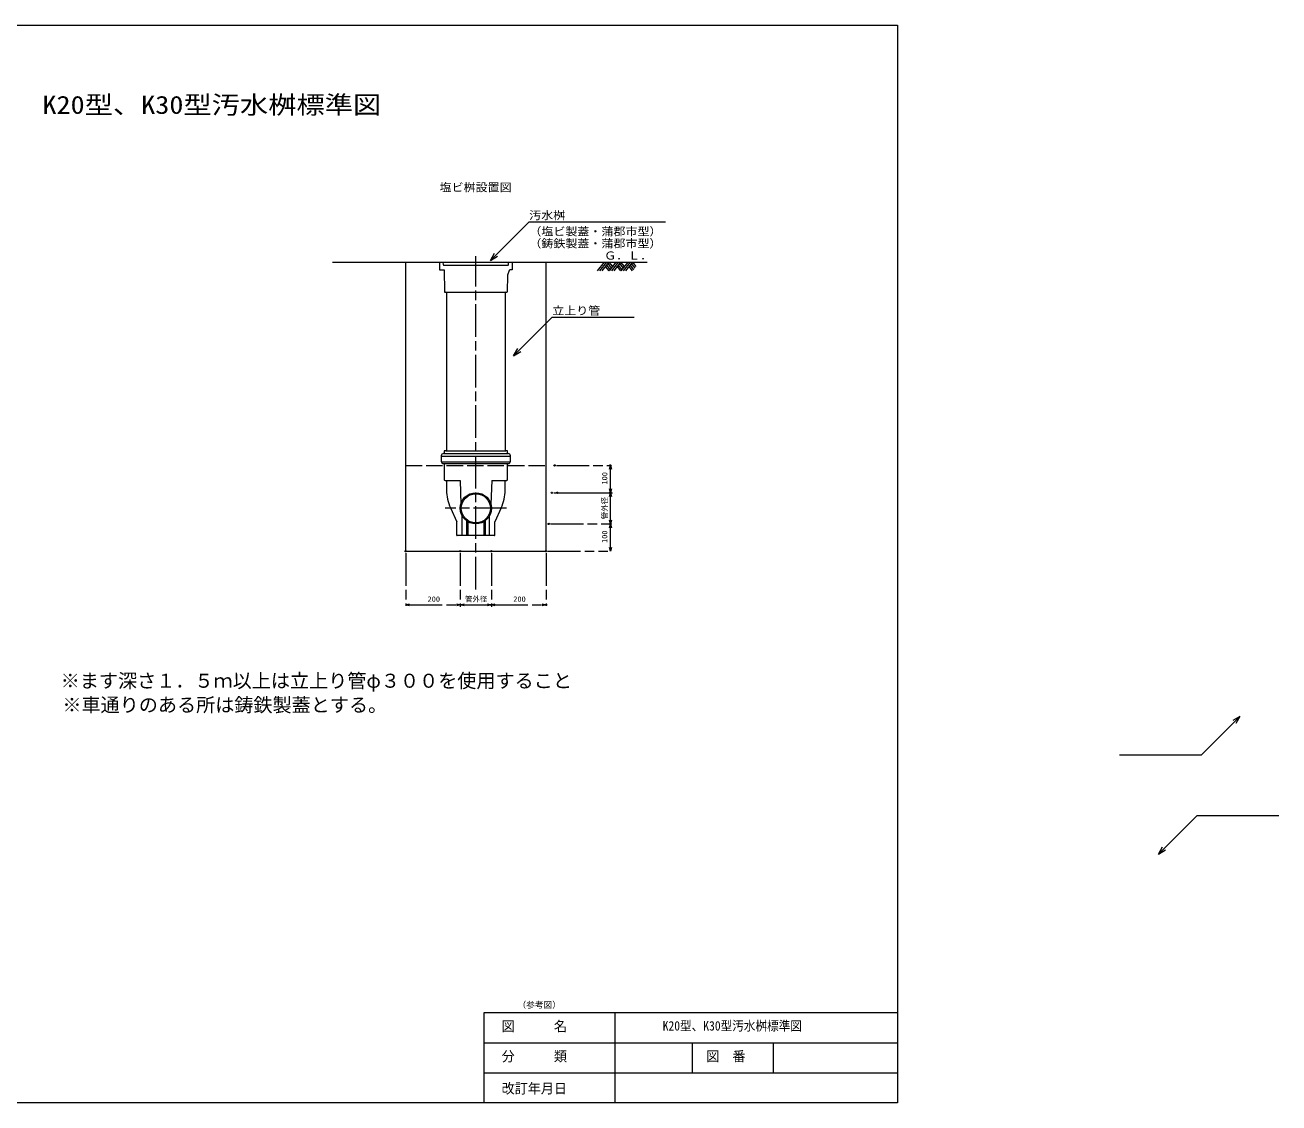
# Model space of a CAD drawing. Units: millimetres on the paper. Extents: x -74 to 1688, y -62 to 2155.
# Drawn here: x 174.3 to 633.7, y -62.3 to 332.5 of the extents above; entities that cross this region are included whole.
import ezdxf
from ezdxf.enums import TextEntityAlignment as Align

# ---------------------------------------------------------------- set-up
doc = ezdxf.new("R2010")
doc.units = ezdxf.units.MM
doc.header["$PDMODE"] = 32
doc.header["$PDSIZE"] = 0.5
for name, pattern in [('CHAIN', [18.5, 12, -1.5, 3.5, -1.5]), ('CHAIN_DOUBLE_DASH', [23.5, 12, -1.5, 3.5, -1.5, 3.5, -1.5]), ('DASHED', [7.5, 6, -1.5])]:
    doc.linetypes.add(name, pattern=pattern)
for name, color, linetype, lineweight in [('0_2', 7, 'Continuous', 18), ('D-STR', 7, 'Continuous', 18), ('D-TTL', 5, 'Continuous', 18), ('D-TTL-FRAM', 3, 'Continuous', 18)]:
    doc.layers.add(name, color=color, linetype=linetype, lineweight=lineweight)
doc.layers.add('D-MTR-TXT', color=7, linetype='Continuous')
doc.layers.add('D-TTL-TXT', color=7, linetype='Continuous')
doc.styles.add('HGPｺﾞｼｯｸE', font='')
doc.styles.add('ＭＳ ゴシック', font='')
doc.styles.get('HGPｺﾞｼｯｸE').set_extended_font_data('HGPｺﾞｼｯｸE')
doc.styles.get('ＭＳ ゴシック').set_extended_font_data('MS Gothic')

# ---------------------------------------------------------------- blocks, each defined once
blk = doc.blocks.new('-000--000--000--000-_Open30')
at = {"color": 7, "linetype": 'Continuous', "lineweight": 18}
for p, q in [((-1, 0.2679), (0, 0)), ((0, 0), (-1, -0.2679)), ((0, 0), (-1, 0))]:
    blk.add_line(p, q, dxfattribs=at)

msp = doc.modelspace()

# ---------------------------------------------------------------- linework, layer by layer
at = {"layer": '0_2'}
for p, q in [((358.974, 260.456), (344.832, 246.314)), ((358.974, 260.456), (408.974, 260.456)), ((344.832, 246.314), (346.332, 248.912)), ((344.832, 246.314), (347.43, 247.814)), ((367.421, 225.524), (353.279, 211.382)), ((367.421, 225.524), (397.421, 225.524)), ((353.279, 211.382), (354.779, 213.98)), ((353.279, 211.382), (355.877, 212.882)), ((605.206, 65.114), (619.348, 79.256)), ((619.348, 79.256), (616.75, 77.756)), ((619.348, 79.256), (617.848, 76.658)), ((605.206, 65.114), (575.206, 65.114)), ((603.676, 42.969), (589.534, 28.827)), ((603.676, 42.969), (633.676, 42.969)), ((589.534, 28.827), (591.034, 31.425)), ((589.534, 28.827), (592.132, 30.327))]:
    msp.add_line(p, q, dxfattribs=at)
at = {"layer": 'D-STR'}
for p, q in [((286.88, 245.68), (402.26, 245.68)), ((313.744, 139.777), (313.744, 245.68)), ((326.15, 245.68), (326.15, 242.881)), ((327.534, 244.663), (327.45, 245.68)), ((351.153, 244.48), (327.734, 244.48)), ((348.393, 244.48), (340.698, 244.48)), ((351.353, 244.663), (351.437, 245.68)), ((352.737, 245.68), (352.737, 242.881)), ((365.144, 139.777), (365.144, 245.68)), ((386.446, 245.68), (383.922, 242.417)), ((387.31, 245.68), (384.786, 242.417)), ((388.174, 245.68), (385.65, 242.417)), ((386.878, 244.004), (388.106, 242.417)), ((387.31, 244.563), (388.606, 242.887)), ((387.742, 245.122), (389.038, 243.445)), ((388.174, 245.68), (389.47, 244.004)), ((390.766, 245.68), (388.242, 242.417)), ((391.63, 245.68), (389.106, 242.417)), ((392.494, 245.68), (389.97, 242.417)), ((391.2, 244.007), (392.428, 242.419)), ((391.632, 244.565), (392.928, 242.89)), ((392.064, 245.124), (393.36, 243.448)), ((392.496, 245.682), (393.792, 244.007)), ((395.086, 245.68), (392.562, 242.417)), ((395.95, 245.68), (393.426, 242.417)), ((396.814, 245.68), (394.29, 242.417)), ((395.52, 244.007), (396.748, 242.419)), ((395.952, 244.565), (397.248, 242.89)), ((396.384, 245.124), (397.68, 243.448)), ((396.816, 245.682), (398.112, 244.007)), ((326.15, 242.881), (327.858, 242.881)), ((327.858, 242.881), (327.948, 234.784)), ((351.006, 240.882), (350.939, 234.784)), ((351.688, 242.568), (351.006, 240.882)), ((352.737, 242.881), (352.151, 242.881)), ((328.048, 234.685), (350.839, 234.685)), ((328.581, 234.785), (328.482, 234.685)), ((328.644, 234.685), (328.644, 176.477)), ((350.244, 176.477), (350.244, 234.685)), ((350.306, 234.785), (350.406, 234.685)), ((326.794, 174.693), (326.794, 172.76)), ((327.661, 175.594), (327.615, 175.59)), ((327.661, 175.594), (351.226, 175.594)), ((328.644, 176.477), (327.844, 176.477)), ((327.844, 176.477), (327.844, 175.793)), ((328.41, 176.477), (350.478, 176.477)), ((351.044, 176.477), (350.244, 176.477)), ((351.044, 175.793), (351.044, 176.477)), ((351.272, 175.59), (351.226, 175.594)), ((352.094, 172.76), (352.094, 174.693)), ((352.094, 174.475), (326.794, 174.475)), ((326.816, 172.561), (352.071, 172.561)), ((327.615, 171.863), (351.226, 171.859)), ((327.722, 172.557), (327.676, 172.561)), ((327.808, 171.863), (327.842, 165.973)), ((351.045, 165.973), (351.079, 171.859)), ((328.142, 165.675), (328.393, 165.675)), ((328.171, 165.675), (333.644, 165.676)), ((333.644, 165.676), (333.947, 156.986)), ((345.244, 165.676), (344.94, 156.986)), ((345.244, 165.676), (350.717, 165.675)), ((350.494, 165.675), (350.745, 165.675)), ((328.693, 165.375), (328.693, 162.14)), ((350.194, 162.14), (350.194, 165.375)), ((330.121, 155.623), (332.468, 150.522)), ((334.478, 145.477), (334.478, 152.678)), ((344.409, 145.477), (344.409, 152.678)), ((348.766, 155.623), (346.419, 150.522)), ((332.468, 145.577), (332.468, 150.522)), ((336.094, 145.477), (336.094, 150.865)), ((336.444, 150.63), (336.444, 145.477)), ((342.444, 145.477), (342.444, 150.63)), ((342.794, 150.865), (342.794, 145.477)), ((346.419, 145.577), (346.419, 150.522)), ((333.752, 145.477), (332.568, 145.477)), ((345.087, 145.477), (333.8, 145.477)), ((346.319, 145.477), (345.135, 145.477)), ((313.744, 139.777), (365.144, 139.777))]:
    msp.add_line(p, q, dxfattribs=at)
at = {"layer": 'D-STR', "linetype": 'CHAIN'}
for p, q in [((339.444, 125.743), (339.444, 247.86)), ((350.634, 155.477), (328.244, 155.477))]:
    msp.add_line(p, q, dxfattribs=at)
at = {"layer": 'D-STR', "linetype": 'DASHED'}
msp.add_line((313.744, 171.177), (365.144, 171.177), dxfattribs=at)
at = {"layer": 'D-STR', "linetype": 'CHAIN_DOUBLE_DASH'}
for p, q in [((368.984, 171.177), (389.1, 171.177)), ((388.75, 162.577), (388.75, 169.777)), ((367.984, 161.177), (389.45, 161.177)), ((370.044, 161.177), (389.1, 161.177)), ((388.75, 151.177), (388.75, 159.777)), ((366.844, 149.777), (389.45, 149.777)), ((366.844, 149.777), (389.1, 149.777)), ((388.75, 141.177), (388.75, 148.377)), ((313.744, 139.077), (313.744, 119.764)), ((333.744, 139.077), (333.744, 119.414)), ((333.744, 139.077), (333.744, 119.764)), ((345.144, 139.077), (345.144, 119.414)), ((345.144, 139.077), (345.144, 119.764)), ((365.144, 139.077), (365.144, 119.764)), ((365.844, 139.777), (389.1, 139.777)), ((315.144, 120.114), (332.344, 120.114)), ((335.144, 120.114), (343.744, 120.114)), ((346.544, 120.114), (363.744, 120.114))]:
    msp.add_line(p, q, dxfattribs=at)
at = {"layer": 'D-STR'}
for radius in [5.7, 5.35]:
    msp.add_circle((339.444, 155.477), radius, dxfattribs=at)
for centre, radius, start, end in [((327.734, 244.68), 0.2, 184.76364, 270), ((351.153, 244.68), 0.2, 270, 355.23636), ((352.151, 242.381), 0.5, 90, 158.00286), ((328.048, 234.785), 0.0999, 180.63659, 270), ((350.839, 234.785), 0.0999, 270, 359.36341), ((327.694, 174.693), 0.9, 95, 180), ((327.644, 175.793), 0.2, 275, 0), ((351.244, 175.793), 0.2, 180, 265), ((351.194, 174.693), 0.9, 0, 85), ((327.694, 172.76), 0.9, 180, 265), ((351.194, 172.76), 0.9, 275, 0), ((328.142, 165.975), 0.3, 180.32554, 270), ((328.393, 165.375), 0.3, 0, 90), ((350.494, 165.375), 0.3, 90, 180), ((350.745, 165.975), 0.3, 270, 359.67446), ((344.283, 162.14), 15.59, 180, 204.71026), ((334.604, 162.14), 15.59, 335.28974, 0), ((332.568, 145.577), 0.1, 180, 270), ((346.319, 145.577), 0.1, 270, 0)]:
    msp.add_arc(centre, radius, start, end, dxfattribs=at)
for p in [(368.284, 171.177), (388.75, 171.177), (367.284, 161.177), (369.344, 161.177), (388.75, 161.177), (366.144, 149.777), (366.144, 149.777), (388.75, 149.777), (313.744, 139.777), (333.744, 139.777), (333.744, 139.777), (345.144, 139.777), (345.144, 139.777), (365.144, 139.777), (365.144, 139.777), (333.744, 120.114), (345.144, 120.114), (365.144, 120.114)]:
    msp.add_point(p, dxfattribs=at)
at = {"layer": 'D-TTL'}
for p, q in [((-73.831, 332.485), (493.869, 332.485)), ((493.869, 332.485), (493.869, -62.315)), ((493.869, -62.315), (-73.831, -62.315))]:
    msp.add_line(p, q, dxfattribs=at)
at = {"layer": 'D-TTL-FRAM'}
for p, q in [((342.489, -29.24), (493.869, -29.24)), ((342.489, -62.315), (342.489, -29.24)), ((390.426, -62.315), (390.426, -29.24)), ((342.489, -40.265), (493.869, -40.265)), ((418.809, -51.29), (418.809, -40.265)), ((448.455, -51.29), (448.455, -40.265)), ((342.489, -51.29), (493.869, -51.29))]:
    msp.add_line(p, q, dxfattribs=at)

# ---------------------------------------------------------------- block references
at = {"layer": 'D-STR', "xscale": 1.4, "yscale": 1.4}
for p, rotation in [((388.75, 171.177), 90), ((388.75, 161.177), 270), ((388.75, 161.177), 90), ((388.75, 149.777), 270), ((388.75, 149.777), 90), ((388.75, 139.777), 270), ((313.744, 120.114), 180), ((333.744, 120.114), 180), ((345.144, 120.114), 180)]:
    msp.add_blockref('-000--000--000--000-_Open30', p, dxfattribs=dict(at, rotation=rotation))
for p in [(333.744, 120.114), (345.144, 120.114), (365.144, 120.114)]:
    msp.add_blockref('-000--000--000--000-_Open30', p, dxfattribs=at)

# ---------------------------------------------------------------- texts
at = {"layer": '0_2', "color": 6, "style": 'ＭＳ ゴシック', "width": 1.15}
msp.add_text('K20型、K30型汚水桝標準図', height=6.598, dxfattribs=at).set_placement((180.636, 297.995), align=Align.BOTTOM_LEFT)
at = {"layer": '0_2', "width": 1.1}
for s, style, p in [('塩ビ桝設置図', 'HGPｺﾞｼｯｸE', (326.15, 270.68)), ('汚水桝', 'HGPｺﾞｼｯｸE', (358.974, 260.456)), ('（塩ビ製蓋・蒲郡市型）', 'ＭＳ ゴシック', (359.044, 254.524)), ('（鋳鉄製蓋・蒲郡市型）', 'ＭＳ ゴシック', (359.044, 250.119)), ('Ｇ．Ｌ．', 'HGPｺﾞｼｯｸE', (386.446, 245.68)), ('立上り管', 'HGPｺﾞｼｯｸE', (367.421, 225.524))]:
    msp.add_text(s, height=2.933, dxfattribs=dict(at, style=style)).set_placement(p, align=Align.BOTTOM_LEFT)
at = {"layer": '0_2', "style": 'ＭＳ ゴシック'}
for s, p in [('※ます深さ１．５ｍ以上は立上り管φ３００を使用すること', (187.338, 88.219)), ('※車通りのある所は鋳鉄製蓋とする。', (187.954, 79.372))]:
    msp.add_text(s, height=5.132, dxfattribs=at).set_placement(p, align=Align.BOTTOM_LEFT)
at = {"layer": 'D-MTR-TXT', "style": 'ＭＳ ゴシック'}
msp.add_text('（参考図）', height=2.273, dxfattribs=at).set_placement((354.699, -28.245), align=Align.BOTTOM_LEFT)
at = {"layer": 'D-STR', "style": 'ＭＳ ゴシック'}
for s, p in [('100', (388.19, 164.182)), ('管外径', (388.19, 151.487)), ('100', (388.19, 142.782))]:
    msp.add_text(s, height=1.95, rotation=90, dxfattribs=at).set_placement(p, align=Align.BOTTOM_LEFT)
for s, p in [('200', (321.749, 120.674)), ('管外径', (335.454, 120.674)), ('200', (353.149, 120.674))]:
    msp.add_text(s, height=1.95, dxfattribs=at).set_placement(p, align=Align.BOTTOM_LEFT)
at = {"layer": 'D-TTL-TXT', "style": 'ＭＳ ゴシック'}
for s, height, width, p in [('図\u3000\u3000\u3000名', 3.695, 0.95, (348.891, -37.193)), ('K20型、K30型汚水桝標準図', 3.464, 0.9, (407.896, -36.844)), ('分\u3000\u3000\u3000類', 3.695, 0.95, (348.891, -48.201)), ('図\u3000番', 3.695, 0.95, (423.863, -48.201)), ('改訂年月日', 3.695, 0.95, (348.891, -59.965))]:
    msp.add_text(s, height=height, dxfattribs=dict(at, width=width)).set_placement(p, align=Align.BOTTOM_LEFT)

doc.saveas('drawing.dxf')
